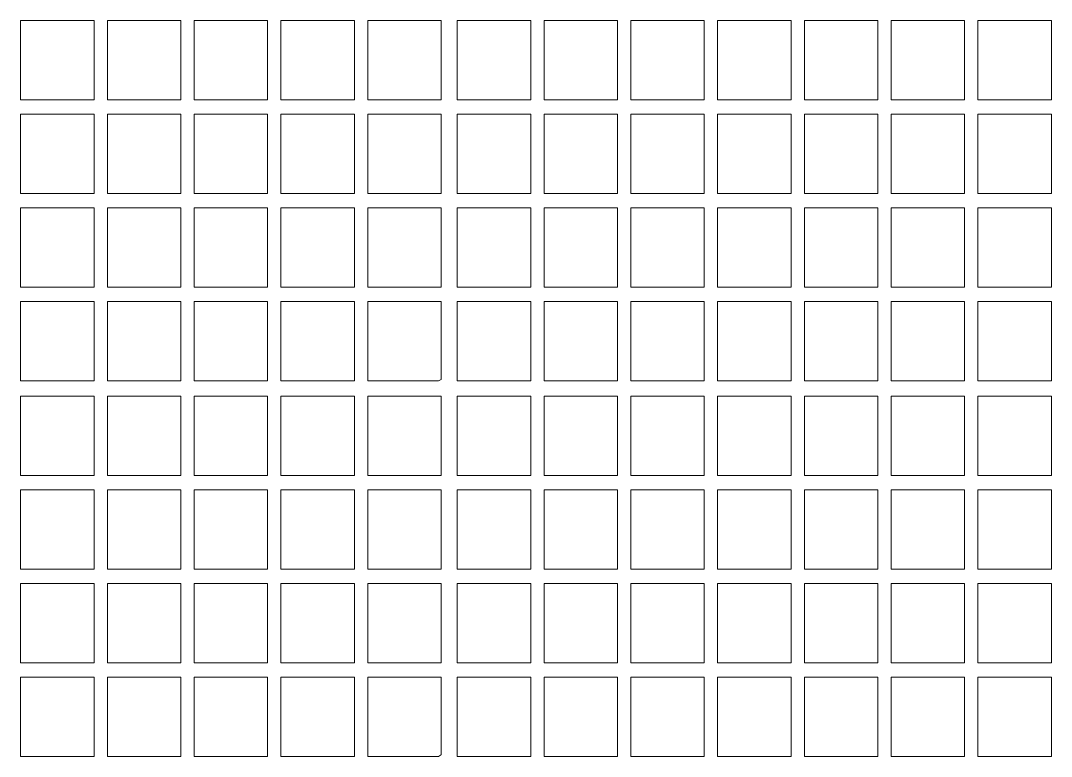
# Model space of a CAD drawing. Header units: millimetres. Extents: x -284 to 196, y -129 to 171.
# Drawn here: x 24.2 to 107.4, y 20.3 to 79.7 of the extents above; entities that cross this region are included whole.
import ezdxf

# ---------------------------------------------------------------- set-up
doc = ezdxf.new("R2010")
doc.units = ezdxf.units.MM
doc.header["$MEASUREMENT"] = 0
doc.layers.add('Camada 1', color=7, linetype='Continuous')

msp = doc.modelspace()

# ---------------------------------------------------------------- linework, layer by layer
at = {"layer": 'Camada 1', "color": 2, "lineweight": 9}
for points, knots in [([(24.1612, 79.667), (24.1612, 79.667), (24.1612, 73.261), (24.1612, 73.261), (24.1612, 73.261), (24.1612, 73.261), (30.0921, 73.261), (30.0921, 73.261), (30.0921, 73.261), (30.0921, 73.261), (30.0921, 79.667), (30.0921, 79.667), (30.0921, 79.667), (30.0921, 79.667), (24.1612, 79.667), (24.1612, 79.667)], [0, 0, 0, 0, 0.2, 0.2, 0.2, 0.2, 0.4, 0.4, 0.4, 0.4, 0.6, 0.6, 0.6, 0.6, 1, 1, 1, 1]), ([(31.1704, 79.667), (31.1704, 79.667), (31.1704, 73.261), (31.1704, 73.261), (31.1704, 73.261), (31.1704, 73.261), (37.1012, 73.261), (37.1012, 73.261), (37.1012, 73.261), (37.1012, 73.261), (37.1012, 79.667), (37.1012, 79.667), (37.1012, 79.667), (37.1012, 79.667), (31.1704, 79.667), (31.1704, 79.667)], [0, 0, 0, 0, 0.2, 0.2, 0.2, 0.2, 0.4, 0.4, 0.4, 0.4, 0.6, 0.6, 0.6, 0.6, 1, 1, 1, 1]), ([(38.1796, 79.667), (38.1796, 79.667), (38.1796, 73.261), (38.1796, 73.261), (38.1796, 73.261), (38.1796, 73.261), (44.1104, 73.261), (44.1104, 73.261), (44.1104, 73.261), (44.1104, 73.261), (44.1104, 79.667), (44.1104, 79.667), (44.1104, 79.667), (44.1104, 79.667), (38.1796, 79.667), (38.1796, 79.667)], [0, 0, 0, 0, 0.2, 0.2, 0.2, 0.2, 0.4, 0.4, 0.4, 0.4, 0.6, 0.6, 0.6, 0.6, 1, 1, 1, 1]), ([(45.1887, 79.667), (45.1887, 79.667), (45.1887, 73.261), (45.1887, 73.261), (45.1887, 73.261), (45.1887, 73.261), (51.1196, 73.261), (51.1196, 73.261), (51.1196, 73.261), (51.1196, 73.261), (51.1196, 79.667), (51.1196, 79.667), (51.1196, 79.667), (51.1196, 79.667), (45.1887, 79.667), (45.1887, 79.667)], [0, 0, 0, 0, 0.2, 0.2, 0.2, 0.2, 0.4, 0.4, 0.4, 0.4, 0.6, 0.6, 0.6, 0.6, 1, 1, 1, 1]), ([(52.1979, 79.667), (52.1979, 79.667), (52.1979, 73.261), (52.1979, 73.261), (52.1979, 73.261), (52.1979, 73.261), (58.1287, 73.261), (58.1287, 73.261), (58.1287, 73.261), (58.1287, 73.261), (58.1287, 79.667), (58.1287, 79.667), (58.1287, 79.667), (58.1287, 79.667), (52.1979, 79.667), (52.1979, 79.667)], [0, 0, 0, 0, 0.2, 0.2, 0.2, 0.2, 0.4, 0.4, 0.4, 0.4, 0.6, 0.6, 0.6, 0.6, 1, 1, 1, 1]), ([(59.4287, 79.667), (59.4287, 79.667), (59.4287, 73.261), (59.4287, 73.261), (59.4287, 73.261), (59.4287, 73.261), (65.3596, 73.261), (65.3596, 73.261), (65.3596, 73.261), (65.3596, 73.261), (65.3596, 79.667), (65.3596, 79.667), (65.3596, 79.667), (65.3596, 79.667), (59.4287, 79.667), (59.4287, 79.667)], [0, 0, 0, 0, 0.2, 0.2, 0.2, 0.2, 0.4, 0.4, 0.4, 0.4, 0.6, 0.6, 0.6, 0.6, 1, 1, 1, 1]), ([(66.4379, 79.667), (66.4379, 79.667), (66.4379, 73.261), (66.4379, 73.261), (66.4379, 73.261), (66.4379, 73.261), (72.3687, 73.261), (72.3687, 73.261), (72.3687, 73.261), (72.3687, 73.261), (72.3687, 79.667), (72.3687, 79.667), (72.3687, 79.667), (72.3687, 79.667), (66.4379, 79.667), (66.4379, 79.667)], [0, 0, 0, 0, 0.2, 0.2, 0.2, 0.2, 0.4, 0.4, 0.4, 0.4, 0.6, 0.6, 0.6, 0.6, 1, 1, 1, 1]), ([(73.4471, 79.667), (73.4471, 79.667), (73.4471, 73.261), (73.4471, 73.261), (73.4471, 73.261), (73.4471, 73.261), (79.3779, 73.261), (79.3779, 73.261), (79.3779, 73.261), (79.3779, 73.261), (79.3779, 79.667), (79.3779, 79.667), (79.3779, 79.667), (79.3779, 79.667), (73.4471, 79.667), (73.4471, 79.667)], [0, 0, 0, 0, 0.2, 0.2, 0.2, 0.2, 0.4, 0.4, 0.4, 0.4, 0.6, 0.6, 0.6, 0.6, 1, 1, 1, 1]), ([(80.4562, 79.667), (80.4562, 79.667), (80.4562, 73.261), (80.4562, 73.261), (80.4562, 73.261), (80.4562, 73.261), (86.3871, 73.261), (86.3871, 73.261), (86.3871, 73.261), (86.3871, 73.261), (86.3871, 79.667), (86.3871, 79.667), (86.3871, 79.667), (86.3871, 79.667), (80.4562, 79.667), (80.4562, 79.667)], [0, 0, 0, 0, 0.2, 0.2, 0.2, 0.2, 0.4, 0.4, 0.4, 0.4, 0.6, 0.6, 0.6, 0.6, 1, 1, 1, 1]), ([(87.4654, 79.667), (87.4654, 79.667), (87.4654, 73.261), (87.4654, 73.261), (87.4654, 73.261), (87.4654, 73.261), (93.3962, 73.261), (93.3962, 73.261), (93.3962, 73.261), (93.3962, 73.261), (93.3962, 79.667), (93.3962, 79.667), (93.3962, 79.667), (93.3962, 79.667), (87.4654, 79.667), (87.4654, 79.667)], [0, 0, 0, 0, 0.2, 0.2, 0.2, 0.2, 0.4, 0.4, 0.4, 0.4, 0.6, 0.6, 0.6, 0.6, 1, 1, 1, 1]), ([(94.4746, 79.667), (94.4746, 79.667), (94.4746, 73.261), (94.4746, 73.261), (94.4746, 73.261), (94.4746, 73.261), (100.4054, 73.261), (100.4054, 73.261), (100.4054, 73.261), (100.4054, 73.261), (100.4054, 79.667), (100.4054, 79.667), (100.4054, 79.667), (100.4054, 79.667), (94.4746, 79.667), (94.4746, 79.667)], [0, 0, 0, 0, 0.2, 0.2, 0.2, 0.2, 0.4, 0.4, 0.4, 0.4, 0.6, 0.6, 0.6, 0.6, 1, 1, 1, 1]), ([(101.4837, 79.667), (101.4837, 79.667), (101.4837, 73.261), (101.4837, 73.261), (101.4837, 73.261), (101.4837, 73.261), (107.4146, 73.261), (107.4146, 73.261), (107.4146, 73.261), (107.4146, 73.261), (107.4146, 79.667), (107.4146, 79.667), (107.4146, 79.667), (107.4146, 79.667), (101.4837, 79.667), (101.4837, 79.667)], [0, 0, 0, 0, 0.2, 0.2, 0.2, 0.2, 0.4, 0.4, 0.4, 0.4, 0.6, 0.6, 0.6, 0.6, 1, 1, 1, 1]), ([(24.1612, 72.1065), (24.1612, 72.1065), (24.1612, 65.7005), (24.1612, 65.7005), (24.1612, 65.7005), (24.1612, 65.7005), (30.0921, 65.7005), (30.0921, 65.7005), (30.0921, 65.7005), (30.0921, 65.7005), (30.0921, 72.1065), (30.0921, 72.1065), (30.0921, 72.1065), (30.0921, 72.1065), (24.1612, 72.1065), (24.1612, 72.1065)], [0, 0, 0, 0, 0.2, 0.2, 0.2, 0.2, 0.4, 0.4, 0.4, 0.4, 0.6, 0.6, 0.6, 0.6, 1, 1, 1, 1]), ([(31.1704, 72.1065), (31.1704, 72.1065), (31.1704, 65.7005), (31.1704, 65.7005), (31.1704, 65.7005), (31.1704, 65.7005), (37.1012, 65.7005), (37.1012, 65.7005), (37.1012, 65.7005), (37.1012, 65.7005), (37.1012, 72.1065), (37.1012, 72.1065), (37.1012, 72.1065), (37.1012, 72.1065), (31.1704, 72.1065), (31.1704, 72.1065)], [0, 0, 0, 0, 0.2, 0.2, 0.2, 0.2, 0.4, 0.4, 0.4, 0.4, 0.6, 0.6, 0.6, 0.6, 1, 1, 1, 1]), ([(38.1796, 72.1065), (38.1796, 72.1065), (38.1796, 65.7005), (38.1796, 65.7005), (38.1796, 65.7005), (38.1796, 65.7005), (44.1104, 65.7005), (44.1104, 65.7005), (44.1104, 65.7005), (44.1104, 65.7005), (44.1104, 72.1065), (44.1104, 72.1065), (44.1104, 72.1065), (44.1104, 72.1065), (38.1796, 72.1065), (38.1796, 72.1065)], [0, 0, 0, 0, 0.2, 0.2, 0.2, 0.2, 0.4, 0.4, 0.4, 0.4, 0.6, 0.6, 0.6, 0.6, 1, 1, 1, 1]), ([(45.1887, 72.1065), (45.1887, 72.1065), (45.1887, 65.7005), (45.1887, 65.7005), (45.1887, 65.7005), (45.1887, 65.7005), (51.1196, 65.7005), (51.1196, 65.7005), (51.1196, 65.7005), (51.1196, 65.7005), (51.1196, 72.1065), (51.1196, 72.1065), (51.1196, 72.1065), (51.1196, 72.1065), (45.1887, 72.1065), (45.1887, 72.1065)], [0, 0, 0, 0, 0.2, 0.2, 0.2, 0.2, 0.4, 0.4, 0.4, 0.4, 0.6, 0.6, 0.6, 0.6, 1, 1, 1, 1]), ([(52.1979, 72.1065), (52.1979, 72.1065), (52.1979, 65.7005), (52.1979, 65.7005), (52.1979, 65.7005), (52.1979, 65.7005), (58.1287, 65.7005), (58.1287, 65.7005), (58.1287, 65.7005), (58.1287, 65.7005), (58.1287, 72.1065), (58.1287, 72.1065), (58.1287, 72.1065), (58.1287, 72.1065), (52.1979, 72.1065), (52.1979, 72.1065)], [0, 0, 0, 0, 0.2, 0.2, 0.2, 0.2, 0.4, 0.4, 0.4, 0.4, 0.6, 0.6, 0.6, 0.6, 1, 1, 1, 1]), ([(59.4287, 72.1065), (59.4287, 72.1065), (59.4287, 65.7005), (59.4287, 65.7005), (59.4287, 65.7005), (59.4287, 65.7005), (65.3596, 65.7005), (65.3596, 65.7005), (65.3596, 65.7005), (65.3596, 65.7005), (65.3596, 72.1065), (65.3596, 72.1065), (65.3596, 72.1065), (65.3596, 72.1065), (59.4287, 72.1065), (59.4287, 72.1065)], [0, 0, 0, 0, 0.2, 0.2, 0.2, 0.2, 0.4, 0.4, 0.4, 0.4, 0.6, 0.6, 0.6, 0.6, 1, 1, 1, 1]), ([(66.4379, 72.1065), (66.4379, 72.1065), (66.4379, 65.7005), (66.4379, 65.7005), (66.4379, 65.7005), (66.4379, 65.7005), (72.3687, 65.7005), (72.3687, 65.7005), (72.3687, 65.7005), (72.3687, 65.7005), (72.3687, 72.1065), (72.3687, 72.1065), (72.3687, 72.1065), (72.3687, 72.1065), (66.4379, 72.1065), (66.4379, 72.1065)], [0, 0, 0, 0, 0.2, 0.2, 0.2, 0.2, 0.4, 0.4, 0.4, 0.4, 0.6, 0.6, 0.6, 0.6, 1, 1, 1, 1]), ([(73.4471, 72.1065), (73.4471, 72.1065), (73.4471, 65.7005), (73.4471, 65.7005), (73.4471, 65.7005), (73.4471, 65.7005), (79.3779, 65.7005), (79.3779, 65.7005), (79.3779, 65.7005), (79.3779, 65.7005), (79.3779, 72.1065), (79.3779, 72.1065), (79.3779, 72.1065), (79.3779, 72.1065), (73.4471, 72.1065), (73.4471, 72.1065)], [0, 0, 0, 0, 0.2, 0.2, 0.2, 0.2, 0.4, 0.4, 0.4, 0.4, 0.6, 0.6, 0.6, 0.6, 1, 1, 1, 1]), ([(80.4562, 72.1065), (80.4562, 72.1065), (80.4562, 65.7005), (80.4562, 65.7005), (80.4562, 65.7005), (80.4562, 65.7005), (86.3871, 65.7005), (86.3871, 65.7005), (86.3871, 65.7005), (86.3871, 65.7005), (86.3871, 72.1065), (86.3871, 72.1065), (86.3871, 72.1065), (86.3871, 72.1065), (80.4562, 72.1065), (80.4562, 72.1065)], [0, 0, 0, 0, 0.2, 0.2, 0.2, 0.2, 0.4, 0.4, 0.4, 0.4, 0.6, 0.6, 0.6, 0.6, 1, 1, 1, 1]), ([(87.4654, 72.1065), (87.4654, 72.1065), (87.4654, 65.7005), (87.4654, 65.7005), (87.4654, 65.7005), (87.4654, 65.7005), (93.3962, 65.7005), (93.3962, 65.7005), (93.3962, 65.7005), (93.3962, 65.7005), (93.3962, 72.1065), (93.3962, 72.1065), (93.3962, 72.1065), (93.3962, 72.1065), (87.4654, 72.1065), (87.4654, 72.1065)], [0, 0, 0, 0, 0.2, 0.2, 0.2, 0.2, 0.4, 0.4, 0.4, 0.4, 0.6, 0.6, 0.6, 0.6, 1, 1, 1, 1]), ([(94.4746, 72.1065), (94.4746, 72.1065), (94.4746, 65.7005), (94.4746, 65.7005), (94.4746, 65.7005), (94.4746, 65.7005), (100.4054, 65.7005), (100.4054, 65.7005), (100.4054, 65.7005), (100.4054, 65.7005), (100.4054, 72.1065), (100.4054, 72.1065), (100.4054, 72.1065), (100.4054, 72.1065), (94.4746, 72.1065), (94.4746, 72.1065)], [0, 0, 0, 0, 0.2, 0.2, 0.2, 0.2, 0.4, 0.4, 0.4, 0.4, 0.6, 0.6, 0.6, 0.6, 1, 1, 1, 1]), ([(101.4837, 72.1065), (101.4837, 72.1065), (101.4837, 65.7005), (101.4837, 65.7005), (101.4837, 65.7005), (101.4837, 65.7005), (107.4146, 65.7005), (107.4146, 65.7005), (107.4146, 65.7005), (107.4146, 65.7005), (107.4146, 72.1065), (107.4146, 72.1065), (107.4146, 72.1065), (107.4146, 72.1065), (101.4837, 72.1065), (101.4837, 72.1065)], [0, 0, 0, 0, 0.2, 0.2, 0.2, 0.2, 0.4, 0.4, 0.4, 0.4, 0.6, 0.6, 0.6, 0.6, 1, 1, 1, 1]), ([(24.1612, 64.546), (24.1612, 64.546), (24.1612, 58.14), (24.1612, 58.14), (24.1612, 58.14), (24.1612, 58.14), (30.0921, 58.14), (30.0921, 58.14), (30.0921, 58.14), (30.0921, 58.14), (30.0921, 64.546), (30.0921, 64.546), (30.0921, 64.546), (30.0921, 64.546), (24.1612, 64.546), (24.1612, 64.546)], [0, 0, 0, 0, 0.2, 0.2, 0.2, 0.2, 0.4, 0.4, 0.4, 0.4, 0.6, 0.6, 0.6, 0.6, 1, 1, 1, 1]), ([(31.1704, 64.546), (31.1704, 64.546), (31.1704, 58.14), (31.1704, 58.14), (31.1704, 58.14), (31.1704, 58.14), (37.1012, 58.14), (37.1012, 58.14), (37.1012, 58.14), (37.1012, 58.14), (37.1012, 64.546), (37.1012, 64.546), (37.1012, 64.546), (37.1012, 64.546), (31.1704, 64.546), (31.1704, 64.546)], [0, 0, 0, 0, 0.2, 0.2, 0.2, 0.2, 0.4, 0.4, 0.4, 0.4, 0.6, 0.6, 0.6, 0.6, 1, 1, 1, 1]), ([(38.1796, 64.546), (38.1796, 64.546), (38.1796, 58.14), (38.1796, 58.14), (38.1796, 58.14), (38.1796, 58.14), (44.1104, 58.14), (44.1104, 58.14), (44.1104, 58.14), (44.1104, 58.14), (44.1104, 64.546), (44.1104, 64.546), (44.1104, 64.546), (44.1104, 64.546), (38.1796, 64.546), (38.1796, 64.546)], [0, 0, 0, 0, 0.2, 0.2, 0.2, 0.2, 0.4, 0.4, 0.4, 0.4, 0.6, 0.6, 0.6, 0.6, 1, 1, 1, 1]), ([(45.1887, 64.546), (45.1887, 64.546), (45.1887, 58.14), (45.1887, 58.14), (45.1887, 58.14), (45.1887, 58.14), (51.1196, 58.14), (51.1196, 58.14), (51.1196, 58.14), (51.1196, 58.14), (51.1196, 64.546), (51.1196, 64.546), (51.1196, 64.546), (51.1196, 64.546), (45.1887, 64.546), (45.1887, 64.546)], [0, 0, 0, 0, 0.2, 0.2, 0.2, 0.2, 0.4, 0.4, 0.4, 0.4, 0.6, 0.6, 0.6, 0.6, 1, 1, 1, 1]), ([(52.1979, 64.546), (52.1979, 64.546), (52.1979, 58.14), (52.1979, 58.14), (52.1979, 58.14), (52.1979, 58.14), (58.1287, 58.14), (58.1287, 58.14), (58.1287, 58.14), (58.1287, 58.14), (58.1287, 64.546), (58.1287, 64.546), (58.1287, 64.546), (58.1287, 64.546), (52.1979, 64.546), (52.1979, 64.546)], [0, 0, 0, 0, 0.2, 0.2, 0.2, 0.2, 0.4, 0.4, 0.4, 0.4, 0.6, 0.6, 0.6, 0.6, 1, 1, 1, 1]), ([(59.4287, 64.546), (59.4287, 64.546), (59.4287, 58.14), (59.4287, 58.14), (59.4287, 58.14), (59.4287, 58.14), (65.3596, 58.14), (65.3596, 58.14), (65.3596, 58.14), (65.3596, 58.14), (65.3596, 64.546), (65.3596, 64.546), (65.3596, 64.546), (65.3596, 64.546), (59.4287, 64.546), (59.4287, 64.546)], [0, 0, 0, 0, 0.2, 0.2, 0.2, 0.2, 0.4, 0.4, 0.4, 0.4, 0.6, 0.6, 0.6, 0.6, 1, 1, 1, 1]), ([(66.4379, 64.546), (66.4379, 64.546), (66.4379, 58.14), (66.4379, 58.14), (66.4379, 58.14), (66.4379, 58.14), (72.3687, 58.14), (72.3687, 58.14), (72.3687, 58.14), (72.3687, 58.14), (72.3687, 64.546), (72.3687, 64.546), (72.3687, 64.546), (72.3687, 64.546), (66.4379, 64.546), (66.4379, 64.546)], [0, 0, 0, 0, 0.2, 0.2, 0.2, 0.2, 0.4, 0.4, 0.4, 0.4, 0.6, 0.6, 0.6, 0.6, 1, 1, 1, 1]), ([(73.4471, 64.546), (73.4471, 64.546), (73.4471, 58.14), (73.4471, 58.14), (73.4471, 58.14), (73.4471, 58.14), (79.3779, 58.14), (79.3779, 58.14), (79.3779, 58.14), (79.3779, 58.14), (79.3779, 64.546), (79.3779, 64.546), (79.3779, 64.546), (79.3779, 64.546), (73.4471, 64.546), (73.4471, 64.546)], [0, 0, 0, 0, 0.2, 0.2, 0.2, 0.2, 0.4, 0.4, 0.4, 0.4, 0.6, 0.6, 0.6, 0.6, 1, 1, 1, 1]), ([(80.4562, 64.546), (80.4562, 64.546), (80.4562, 58.14), (80.4562, 58.14), (80.4562, 58.14), (80.4562, 58.14), (86.3871, 58.14), (86.3871, 58.14), (86.3871, 58.14), (86.3871, 58.14), (86.3871, 64.546), (86.3871, 64.546), (86.3871, 64.546), (86.3871, 64.546), (80.4562, 64.546), (80.4562, 64.546)], [0, 0, 0, 0, 0.2, 0.2, 0.2, 0.2, 0.4, 0.4, 0.4, 0.4, 0.6, 0.6, 0.6, 0.6, 1, 1, 1, 1]), ([(87.4654, 64.546), (87.4654, 64.546), (87.4654, 58.14), (87.4654, 58.14), (87.4654, 58.14), (87.4654, 58.14), (93.3962, 58.14), (93.3962, 58.14), (93.3962, 58.14), (93.3962, 58.14), (93.3962, 64.546), (93.3962, 64.546), (93.3962, 64.546), (93.3962, 64.546), (87.4654, 64.546), (87.4654, 64.546)], [0, 0, 0, 0, 0.2, 0.2, 0.2, 0.2, 0.4, 0.4, 0.4, 0.4, 0.6, 0.6, 0.6, 0.6, 1, 1, 1, 1]), ([(94.4746, 64.546), (94.4746, 64.546), (94.4746, 58.14), (94.4746, 58.14), (94.4746, 58.14), (94.4746, 58.14), (100.4054, 58.14), (100.4054, 58.14), (100.4054, 58.14), (100.4054, 58.14), (100.4054, 64.546), (100.4054, 64.546), (100.4054, 64.546), (100.4054, 64.546), (94.4746, 64.546), (94.4746, 64.546)], [0, 0, 0, 0, 0.2, 0.2, 0.2, 0.2, 0.4, 0.4, 0.4, 0.4, 0.6, 0.6, 0.6, 0.6, 1, 1, 1, 1]), ([(101.4837, 64.546), (101.4837, 64.546), (101.4837, 58.14), (101.4837, 58.14), (101.4837, 58.14), (101.4837, 58.14), (107.4146, 58.14), (107.4146, 58.14), (107.4146, 58.14), (107.4146, 58.14), (107.4146, 64.546), (107.4146, 64.546), (107.4146, 64.546), (107.4146, 64.546), (101.4837, 64.546), (101.4837, 64.546)], [0, 0, 0, 0, 0.2, 0.2, 0.2, 0.2, 0.4, 0.4, 0.4, 0.4, 0.6, 0.6, 0.6, 0.6, 1, 1, 1, 1]), ([(24.1612, 56.9854), (24.1612, 56.9854), (24.1612, 50.5794), (24.1612, 50.5794), (24.1612, 50.5794), (24.1612, 50.5794), (30.0921, 50.5794), (30.0921, 50.5794), (30.0921, 50.5794), (30.0921, 50.5794), (30.0921, 56.9854), (30.0921, 56.9854), (30.0921, 56.9854), (30.0921, 56.9854), (24.1612, 56.9854), (24.1612, 56.9854)], [0, 0, 0, 0, 0.2, 0.2, 0.2, 0.2, 0.4, 0.4, 0.4, 0.4, 0.6, 0.6, 0.6, 0.6, 1, 1, 1, 1]), ([(31.1704, 56.9854), (31.1704, 56.9854), (31.1704, 50.5794), (31.1704, 50.5794), (31.1704, 50.5794), (31.1704, 50.5794), (37.1012, 50.5794), (37.1012, 50.5794), (37.1012, 50.5794), (37.1012, 50.5794), (37.1012, 56.9854), (37.1012, 56.9854), (37.1012, 56.9854), (37.1012, 56.9854), (31.1704, 56.9854), (31.1704, 56.9854)], [0, 0, 0, 0, 0.2, 0.2, 0.2, 0.2, 0.4, 0.4, 0.4, 0.4, 0.6, 0.6, 0.6, 0.6, 1, 1, 1, 1]), ([(38.1796, 56.9854), (38.1796, 56.9854), (38.1796, 50.5794), (38.1796, 50.5794), (38.1796, 50.5794), (38.1796, 50.5794), (44.1104, 50.5794), (44.1104, 50.5794), (44.1104, 50.5794), (44.1104, 50.5794), (44.1104, 56.9854), (44.1104, 56.9854), (44.1104, 56.9854), (44.1104, 56.9854), (38.1796, 56.9854), (38.1796, 56.9854)], [0, 0, 0, 0, 0.2, 0.2, 0.2, 0.2, 0.4, 0.4, 0.4, 0.4, 0.6, 0.6, 0.6, 0.6, 1, 1, 1, 1]), ([(45.1887, 56.9854), (45.1887, 56.9854), (45.1887, 50.5794), (45.1887, 50.5794), (45.1887, 50.5794), (45.1887, 50.5794), (51.1196, 50.5794), (51.1196, 50.5794), (51.1196, 50.5794), (51.1196, 50.5794), (51.1196, 56.9854), (51.1196, 56.9854), (51.1196, 56.9854), (51.1196, 56.9854), (45.1887, 56.9854), (45.1887, 56.9854)], [0, 0, 0, 0, 0.2, 0.2, 0.2, 0.2, 0.4, 0.4, 0.4, 0.4, 0.6, 0.6, 0.6, 0.6, 1, 1, 1, 1]), ([(52.1979, 56.9854), (52.1979, 56.9854), (52.1979, 50.5794), (52.1979, 50.5794), (52.1979, 50.5794), (52.1979, 50.5794), (57.911, 50.5794), (57.911, 50.5794), (57.911, 50.5794), (57.911, 50.5794), (58.0708, 50.6682), (58.0708, 50.6682), (58.0708, 50.6682), (58.0708, 50.6682), (58.1287, 50.7003), (58.1287, 50.7003), (58.1287, 50.7003), (58.1287, 50.7003), (58.1287, 56.9854), (58.1287, 56.9854), (58.1287, 56.9854), (58.1287, 56.9854), (52.1979, 56.9854), (52.1979, 56.9854)], [0, 0, 0, 0, 0.1428571, 0.1428571, 0.1428571, 0.1428571, 0.2857143, 0.2857143, 0.2857143, 0.2857143, 0.4285714, 0.4285714, 0.4285714, 0.4285714, 0.5714286, 0.5714286, 0.5714286, 0.5714286, 0.7142857, 0.7142857, 0.7142857, 0.7142857, 1, 1, 1, 1]), ([(59.4287, 56.9854), (59.4287, 56.9854), (59.4287, 50.5794), (59.4287, 50.5794), (59.4287, 50.5794), (59.4287, 50.5794), (65.3596, 50.5794), (65.3596, 50.5794), (65.3596, 50.5794), (65.3596, 50.5794), (65.3596, 56.9854), (65.3596, 56.9854), (65.3596, 56.9854), (65.3596, 56.9854), (59.4287, 56.9854), (59.4287, 56.9854)], [0, 0, 0, 0, 0.2, 0.2, 0.2, 0.2, 0.4, 0.4, 0.4, 0.4, 0.6, 0.6, 0.6, 0.6, 1, 1, 1, 1]), ([(66.4379, 56.9854), (66.4379, 56.9854), (66.4379, 50.5794), (66.4379, 50.5794), (66.4379, 50.5794), (66.4379, 50.5794), (72.3687, 50.5794), (72.3687, 50.5794), (72.3687, 50.5794), (72.3687, 50.5794), (72.3687, 56.9854), (72.3687, 56.9854), (72.3687, 56.9854), (72.3687, 56.9854), (66.4379, 56.9854), (66.4379, 56.9854)], [0, 0, 0, 0, 0.2, 0.2, 0.2, 0.2, 0.4, 0.4, 0.4, 0.4, 0.6, 0.6, 0.6, 0.6, 1, 1, 1, 1]), ([(73.4471, 56.9854), (73.4471, 56.9854), (73.4471, 50.5794), (73.4471, 50.5794), (73.4471, 50.5794), (73.4471, 50.5794), (79.3779, 50.5794), (79.3779, 50.5794), (79.3779, 50.5794), (79.3779, 50.5794), (79.3779, 56.9854), (79.3779, 56.9854), (79.3779, 56.9854), (79.3779, 56.9854), (73.4471, 56.9854), (73.4471, 56.9854)], [0, 0, 0, 0, 0.2, 0.2, 0.2, 0.2, 0.4, 0.4, 0.4, 0.4, 0.6, 0.6, 0.6, 0.6, 1, 1, 1, 1]), ([(80.4562, 56.9854), (80.4562, 56.9854), (80.4562, 50.5794), (80.4562, 50.5794), (80.4562, 50.5794), (80.4562, 50.5794), (86.3871, 50.5794), (86.3871, 50.5794), (86.3871, 50.5794), (86.3871, 50.5794), (86.3871, 56.9854), (86.3871, 56.9854), (86.3871, 56.9854), (86.3871, 56.9854), (80.4562, 56.9854), (80.4562, 56.9854)], [0, 0, 0, 0, 0.2, 0.2, 0.2, 0.2, 0.4, 0.4, 0.4, 0.4, 0.6, 0.6, 0.6, 0.6, 1, 1, 1, 1]), ([(87.4654, 56.9854), (87.4654, 56.9854), (87.4654, 50.5794), (87.4654, 50.5794), (87.4654, 50.5794), (87.4654, 50.5794), (93.3962, 50.5794), (93.3962, 50.5794), (93.3962, 50.5794), (93.3962, 50.5794), (93.3962, 56.9854), (93.3962, 56.9854), (93.3962, 56.9854), (93.3962, 56.9854), (87.4654, 56.9854), (87.4654, 56.9854)], [0, 0, 0, 0, 0.2, 0.2, 0.2, 0.2, 0.4, 0.4, 0.4, 0.4, 0.6, 0.6, 0.6, 0.6, 1, 1, 1, 1]), ([(94.4746, 56.9854), (94.4746, 56.9854), (94.4746, 50.5794), (94.4746, 50.5794), (94.4746, 50.5794), (94.4746, 50.5794), (100.4054, 50.5794), (100.4054, 50.5794), (100.4054, 50.5794), (100.4054, 50.5794), (100.4054, 56.9854), (100.4054, 56.9854), (100.4054, 56.9854), (100.4054, 56.9854), (94.4746, 56.9854), (94.4746, 56.9854)], [0, 0, 0, 0, 0.2, 0.2, 0.2, 0.2, 0.4, 0.4, 0.4, 0.4, 0.6, 0.6, 0.6, 0.6, 1, 1, 1, 1]), ([(101.4837, 56.9854), (101.4837, 56.9854), (101.4837, 50.5794), (101.4837, 50.5794), (101.4837, 50.5794), (101.4837, 50.5794), (107.4146, 50.5794), (107.4146, 50.5794), (107.4146, 50.5794), (107.4146, 50.5794), (107.4146, 56.9854), (107.4146, 56.9854), (107.4146, 56.9854), (107.4146, 56.9854), (101.4837, 56.9854), (101.4837, 56.9854)], [0, 0, 0, 0, 0.2, 0.2, 0.2, 0.2, 0.4, 0.4, 0.4, 0.4, 0.6, 0.6, 0.6, 0.6, 1, 1, 1, 1]), ([(24.1612, 49.3448), (24.1612, 49.3448), (24.1612, 42.9388), (24.1612, 42.9388), (24.1612, 42.9388), (24.1612, 42.9388), (30.0921, 42.9388), (30.0921, 42.9388), (30.0921, 42.9388), (30.0921, 42.9388), (30.0921, 49.3448), (30.0921, 49.3448), (30.0921, 49.3448), (30.0921, 49.3448), (24.1612, 49.3448), (24.1612, 49.3448)], [0, 0, 0, 0, 0.2, 0.2, 0.2, 0.2, 0.4, 0.4, 0.4, 0.4, 0.6, 0.6, 0.6, 0.6, 1, 1, 1, 1]), ([(31.1704, 49.3448), (31.1704, 49.3448), (31.1704, 42.9388), (31.1704, 42.9388), (31.1704, 42.9388), (31.1704, 42.9388), (37.1012, 42.9388), (37.1012, 42.9388), (37.1012, 42.9388), (37.1012, 42.9388), (37.1012, 49.3448), (37.1012, 49.3448), (37.1012, 49.3448), (37.1012, 49.3448), (31.1704, 49.3448), (31.1704, 49.3448)], [0, 0, 0, 0, 0.2, 0.2, 0.2, 0.2, 0.4, 0.4, 0.4, 0.4, 0.6, 0.6, 0.6, 0.6, 1, 1, 1, 1]), ([(38.1796, 49.3448), (38.1796, 49.3448), (38.1796, 42.9388), (38.1796, 42.9388), (38.1796, 42.9388), (38.1796, 42.9388), (44.1104, 42.9388), (44.1104, 42.9388), (44.1104, 42.9388), (44.1104, 42.9388), (44.1104, 49.3448), (44.1104, 49.3448), (44.1104, 49.3448), (44.1104, 49.3448), (38.1796, 49.3448), (38.1796, 49.3448)], [0, 0, 0, 0, 0.2, 0.2, 0.2, 0.2, 0.4, 0.4, 0.4, 0.4, 0.6, 0.6, 0.6, 0.6, 1, 1, 1, 1]), ([(45.1887, 49.3448), (45.1887, 49.3448), (45.1887, 42.9388), (45.1887, 42.9388), (45.1887, 42.9388), (45.1887, 42.9388), (51.1196, 42.9388), (51.1196, 42.9388), (51.1196, 42.9388), (51.1196, 42.9388), (51.1196, 49.3448), (51.1196, 49.3448), (51.1196, 49.3448), (51.1196, 49.3448), (45.1887, 49.3448), (45.1887, 49.3448)], [0, 0, 0, 0, 0.2, 0.2, 0.2, 0.2, 0.4, 0.4, 0.4, 0.4, 0.6, 0.6, 0.6, 0.6, 1, 1, 1, 1]), ([(52.1979, 49.3448), (52.1979, 49.3448), (52.1979, 42.9388), (52.1979, 42.9388), (52.1979, 42.9388), (52.1979, 42.9388), (58.1287, 42.9388), (58.1287, 42.9388), (58.1287, 42.9388), (58.1287, 42.9388), (58.1287, 49.3448), (58.1287, 49.3448), (58.1287, 49.3448), (58.1287, 49.3448), (52.1979, 49.3448), (52.1979, 49.3448)], [0, 0, 0, 0, 0.2, 0.2, 0.2, 0.2, 0.4, 0.4, 0.4, 0.4, 0.6, 0.6, 0.6, 0.6, 1, 1, 1, 1]), ([(59.4287, 49.3448), (59.4287, 49.3448), (59.4287, 42.9388), (59.4287, 42.9388), (59.4287, 42.9388), (59.4287, 42.9388), (65.3596, 42.9388), (65.3596, 42.9388), (65.3596, 42.9388), (65.3596, 42.9388), (65.3596, 49.3448), (65.3596, 49.3448), (65.3596, 49.3448), (65.3596, 49.3448), (59.4287, 49.3448), (59.4287, 49.3448)], [0, 0, 0, 0, 0.2, 0.2, 0.2, 0.2, 0.4, 0.4, 0.4, 0.4, 0.6, 0.6, 0.6, 0.6, 1, 1, 1, 1]), ([(66.4379, 49.3448), (66.4379, 49.3448), (66.4379, 42.9388), (66.4379, 42.9388), (66.4379, 42.9388), (66.4379, 42.9388), (72.3687, 42.9388), (72.3687, 42.9388), (72.3687, 42.9388), (72.3687, 42.9388), (72.3687, 49.3448), (72.3687, 49.3448), (72.3687, 49.3448), (72.3687, 49.3448), (66.4379, 49.3448), (66.4379, 49.3448)], [0, 0, 0, 0, 0.2, 0.2, 0.2, 0.2, 0.4, 0.4, 0.4, 0.4, 0.6, 0.6, 0.6, 0.6, 1, 1, 1, 1]), ([(73.4471, 49.3448), (73.4471, 49.3448), (73.4471, 42.9388), (73.4471, 42.9388), (73.4471, 42.9388), (73.4471, 42.9388), (79.3779, 42.9388), (79.3779, 42.9388), (79.3779, 42.9388), (79.3779, 42.9388), (79.3779, 49.3448), (79.3779, 49.3448), (79.3779, 49.3448), (79.3779, 49.3448), (73.4471, 49.3448), (73.4471, 49.3448)], [0, 0, 0, 0, 0.2, 0.2, 0.2, 0.2, 0.4, 0.4, 0.4, 0.4, 0.6, 0.6, 0.6, 0.6, 1, 1, 1, 1]), ([(80.4562, 49.3448), (80.4562, 49.3448), (80.4562, 42.9388), (80.4562, 42.9388), (80.4562, 42.9388), (80.4562, 42.9388), (86.3871, 42.9388), (86.3871, 42.9388), (86.3871, 42.9388), (86.3871, 42.9388), (86.3871, 49.3448), (86.3871, 49.3448), (86.3871, 49.3448), (86.3871, 49.3448), (80.4562, 49.3448), (80.4562, 49.3448)], [0, 0, 0, 0, 0.2, 0.2, 0.2, 0.2, 0.4, 0.4, 0.4, 0.4, 0.6, 0.6, 0.6, 0.6, 1, 1, 1, 1]), ([(87.4654, 49.3448), (87.4654, 49.3448), (87.4654, 42.9388), (87.4654, 42.9388), (87.4654, 42.9388), (87.4654, 42.9388), (93.3962, 42.9388), (93.3962, 42.9388), (93.3962, 42.9388), (93.3962, 42.9388), (93.3962, 49.3448), (93.3962, 49.3448), (93.3962, 49.3448), (93.3962, 49.3448), (87.4654, 49.3448), (87.4654, 49.3448)], [0, 0, 0, 0, 0.2, 0.2, 0.2, 0.2, 0.4, 0.4, 0.4, 0.4, 0.6, 0.6, 0.6, 0.6, 1, 1, 1, 1]), ([(94.4746, 49.3448), (94.4746, 49.3448), (94.4746, 42.9388), (94.4746, 42.9388), (94.4746, 42.9388), (94.4746, 42.9388), (100.4054, 42.9388), (100.4054, 42.9388), (100.4054, 42.9388), (100.4054, 42.9388), (100.4054, 49.3448), (100.4054, 49.3448), (100.4054, 49.3448), (100.4054, 49.3448), (94.4746, 49.3448), (94.4746, 49.3448)], [0, 0, 0, 0, 0.2, 0.2, 0.2, 0.2, 0.4, 0.4, 0.4, 0.4, 0.6, 0.6, 0.6, 0.6, 1, 1, 1, 1]), ([(101.4837, 49.3448), (101.4837, 49.3448), (101.4837, 42.9388), (101.4837, 42.9388), (101.4837, 42.9388), (101.4837, 42.9388), (107.4146, 42.9388), (107.4146, 42.9388), (107.4146, 42.9388), (107.4146, 42.9388), (107.4146, 49.3448), (107.4146, 49.3448), (107.4146, 49.3448), (107.4146, 49.3448), (101.4837, 49.3448), (101.4837, 49.3448)], [0, 0, 0, 0, 0.2, 0.2, 0.2, 0.2, 0.4, 0.4, 0.4, 0.4, 0.6, 0.6, 0.6, 0.6, 1, 1, 1, 1]), ([(24.1612, 41.7843), (24.1612, 41.7843), (24.1612, 35.3783), (24.1612, 35.3783), (24.1612, 35.3783), (24.1612, 35.3783), (30.0921, 35.3783), (30.0921, 35.3783), (30.0921, 35.3783), (30.0921, 35.3783), (30.0921, 41.7843), (30.0921, 41.7843), (30.0921, 41.7843), (30.0921, 41.7843), (24.1612, 41.7843), (24.1612, 41.7843)], [0, 0, 0, 0, 0.2, 0.2, 0.2, 0.2, 0.4, 0.4, 0.4, 0.4, 0.6, 0.6, 0.6, 0.6, 1, 1, 1, 1]), ([(31.1704, 41.7843), (31.1704, 41.7843), (31.1704, 35.3783), (31.1704, 35.3783), (31.1704, 35.3783), (31.1704, 35.3783), (37.1012, 35.3783), (37.1012, 35.3783), (37.1012, 35.3783), (37.1012, 35.3783), (37.1012, 41.7843), (37.1012, 41.7843), (37.1012, 41.7843), (37.1012, 41.7843), (31.1704, 41.7843), (31.1704, 41.7843)], [0, 0, 0, 0, 0.2, 0.2, 0.2, 0.2, 0.4, 0.4, 0.4, 0.4, 0.6, 0.6, 0.6, 0.6, 1, 1, 1, 1]), ([(38.1796, 41.7843), (38.1796, 41.7843), (38.1796, 35.3783), (38.1796, 35.3783), (38.1796, 35.3783), (38.1796, 35.3783), (44.1104, 35.3783), (44.1104, 35.3783), (44.1104, 35.3783), (44.1104, 35.3783), (44.1104, 41.7843), (44.1104, 41.7843), (44.1104, 41.7843), (44.1104, 41.7843), (38.1796, 41.7843), (38.1796, 41.7843)], [0, 0, 0, 0, 0.2, 0.2, 0.2, 0.2, 0.4, 0.4, 0.4, 0.4, 0.6, 0.6, 0.6, 0.6, 1, 1, 1, 1]), ([(45.1887, 41.7843), (45.1887, 41.7843), (45.1887, 35.3783), (45.1887, 35.3783), (45.1887, 35.3783), (45.1887, 35.3783), (51.1196, 35.3783), (51.1196, 35.3783), (51.1196, 35.3783), (51.1196, 35.3783), (51.1196, 41.7843), (51.1196, 41.7843), (51.1196, 41.7843), (51.1196, 41.7843), (45.1887, 41.7843), (45.1887, 41.7843)], [0, 0, 0, 0, 0.2, 0.2, 0.2, 0.2, 0.4, 0.4, 0.4, 0.4, 0.6, 0.6, 0.6, 0.6, 1, 1, 1, 1]), ([(52.1979, 41.7843), (52.1979, 41.7843), (52.1979, 35.3783), (52.1979, 35.3783), (52.1979, 35.3783), (52.1979, 35.3783), (58.1287, 35.3783), (58.1287, 35.3783), (58.1287, 35.3783), (58.1287, 35.3783), (58.1287, 41.7843), (58.1287, 41.7843), (58.1287, 41.7843), (58.1287, 41.7843), (52.1979, 41.7843), (52.1979, 41.7843)], [0, 0, 0, 0, 0.2, 0.2, 0.2, 0.2, 0.4, 0.4, 0.4, 0.4, 0.6, 0.6, 0.6, 0.6, 1, 1, 1, 1]), ([(59.4287, 41.7843), (59.4287, 41.7843), (59.4287, 35.3783), (59.4287, 35.3783), (59.4287, 35.3783), (59.4287, 35.3783), (65.3596, 35.3783), (65.3596, 35.3783), (65.3596, 35.3783), (65.3596, 35.3783), (65.3596, 41.7843), (65.3596, 41.7843), (65.3596, 41.7843), (65.3596, 41.7843), (59.4287, 41.7843), (59.4287, 41.7843)], [0, 0, 0, 0, 0.2, 0.2, 0.2, 0.2, 0.4, 0.4, 0.4, 0.4, 0.6, 0.6, 0.6, 0.6, 1, 1, 1, 1]), ([(66.4379, 41.7843), (66.4379, 41.7843), (66.4379, 35.3783), (66.4379, 35.3783), (66.4379, 35.3783), (66.4379, 35.3783), (72.3687, 35.3783), (72.3687, 35.3783), (72.3687, 35.3783), (72.3687, 35.3783), (72.3687, 41.7843), (72.3687, 41.7843), (72.3687, 41.7843), (72.3687, 41.7843), (66.4379, 41.7843), (66.4379, 41.7843)], [0, 0, 0, 0, 0.2, 0.2, 0.2, 0.2, 0.4, 0.4, 0.4, 0.4, 0.6, 0.6, 0.6, 0.6, 1, 1, 1, 1]), ([(73.4471, 41.7843), (73.4471, 41.7843), (73.4471, 35.3783), (73.4471, 35.3783), (73.4471, 35.3783), (73.4471, 35.3783), (79.3779, 35.3783), (79.3779, 35.3783), (79.3779, 35.3783), (79.3779, 35.3783), (79.3779, 41.7843), (79.3779, 41.7843), (79.3779, 41.7843), (79.3779, 41.7843), (73.4471, 41.7843), (73.4471, 41.7843)], [0, 0, 0, 0, 0.2, 0.2, 0.2, 0.2, 0.4, 0.4, 0.4, 0.4, 0.6, 0.6, 0.6, 0.6, 1, 1, 1, 1]), ([(80.4562, 41.7843), (80.4562, 41.7843), (80.4562, 35.3783), (80.4562, 35.3783), (80.4562, 35.3783), (80.4562, 35.3783), (86.3871, 35.3783), (86.3871, 35.3783), (86.3871, 35.3783), (86.3871, 35.3783), (86.3871, 41.7843), (86.3871, 41.7843), (86.3871, 41.7843), (86.3871, 41.7843), (80.4562, 41.7843), (80.4562, 41.7843)], [0, 0, 0, 0, 0.2, 0.2, 0.2, 0.2, 0.4, 0.4, 0.4, 0.4, 0.6, 0.6, 0.6, 0.6, 1, 1, 1, 1]), ([(87.4654, 41.7843), (87.4654, 41.7843), (87.4654, 35.3783), (87.4654, 35.3783), (87.4654, 35.3783), (87.4654, 35.3783), (93.3962, 35.3783), (93.3962, 35.3783), (93.3962, 35.3783), (93.3962, 35.3783), (93.3962, 41.7843), (93.3962, 41.7843), (93.3962, 41.7843), (93.3962, 41.7843), (87.4654, 41.7843), (87.4654, 41.7843)], [0, 0, 0, 0, 0.2, 0.2, 0.2, 0.2, 0.4, 0.4, 0.4, 0.4, 0.6, 0.6, 0.6, 0.6, 1, 1, 1, 1]), ([(94.4746, 41.7843), (94.4746, 41.7843), (94.4746, 35.3783), (94.4746, 35.3783), (94.4746, 35.3783), (94.4746, 35.3783), (100.4054, 35.3783), (100.4054, 35.3783), (100.4054, 35.3783), (100.4054, 35.3783), (100.4054, 41.7843), (100.4054, 41.7843), (100.4054, 41.7843), (100.4054, 41.7843), (94.4746, 41.7843), (94.4746, 41.7843)], [0, 0, 0, 0, 0.2, 0.2, 0.2, 0.2, 0.4, 0.4, 0.4, 0.4, 0.6, 0.6, 0.6, 0.6, 1, 1, 1, 1]), ([(101.4837, 41.7843), (101.4837, 41.7843), (101.4837, 35.3783), (101.4837, 35.3783), (101.4837, 35.3783), (101.4837, 35.3783), (107.4146, 35.3783), (107.4146, 35.3783), (107.4146, 35.3783), (107.4146, 35.3783), (107.4146, 41.7843), (107.4146, 41.7843), (107.4146, 41.7843), (107.4146, 41.7843), (101.4837, 41.7843), (101.4837, 41.7843)], [0, 0, 0, 0, 0.2, 0.2, 0.2, 0.2, 0.4, 0.4, 0.4, 0.4, 0.6, 0.6, 0.6, 0.6, 1, 1, 1, 1]), ([(24.1612, 34.2238), (24.1612, 34.2238), (24.1612, 27.8178), (24.1612, 27.8178), (24.1612, 27.8178), (24.1612, 27.8178), (30.0921, 27.8178), (30.0921, 27.8178), (30.0921, 27.8178), (30.0921, 27.8178), (30.0921, 34.2238), (30.0921, 34.2238), (30.0921, 34.2238), (30.0921, 34.2238), (24.1612, 34.2238), (24.1612, 34.2238)], [0, 0, 0, 0, 0.2, 0.2, 0.2, 0.2, 0.4, 0.4, 0.4, 0.4, 0.6, 0.6, 0.6, 0.6, 1, 1, 1, 1]), ([(31.1704, 34.2238), (31.1704, 34.2238), (31.1704, 27.8178), (31.1704, 27.8178), (31.1704, 27.8178), (31.1704, 27.8178), (37.1012, 27.8178), (37.1012, 27.8178), (37.1012, 27.8178), (37.1012, 27.8178), (37.1012, 34.2238), (37.1012, 34.2238), (37.1012, 34.2238), (37.1012, 34.2238), (31.1704, 34.2238), (31.1704, 34.2238)], [0, 0, 0, 0, 0.2, 0.2, 0.2, 0.2, 0.4, 0.4, 0.4, 0.4, 0.6, 0.6, 0.6, 0.6, 1, 1, 1, 1]), ([(38.1796, 34.2238), (38.1796, 34.2238), (38.1796, 27.8178), (38.1796, 27.8178), (38.1796, 27.8178), (38.1796, 27.8178), (44.1104, 27.8178), (44.1104, 27.8178), (44.1104, 27.8178), (44.1104, 27.8178), (44.1104, 34.2238), (44.1104, 34.2238), (44.1104, 34.2238), (44.1104, 34.2238), (38.1796, 34.2238), (38.1796, 34.2238)], [0, 0, 0, 0, 0.2, 0.2, 0.2, 0.2, 0.4, 0.4, 0.4, 0.4, 0.6, 0.6, 0.6, 0.6, 1, 1, 1, 1]), ([(45.1887, 34.2238), (45.1887, 34.2238), (45.1887, 27.8178), (45.1887, 27.8178), (45.1887, 27.8178), (45.1887, 27.8178), (51.1196, 27.8178), (51.1196, 27.8178), (51.1196, 27.8178), (51.1196, 27.8178), (51.1196, 34.2238), (51.1196, 34.2238), (51.1196, 34.2238), (51.1196, 34.2238), (45.1887, 34.2238), (45.1887, 34.2238)], [0, 0, 0, 0, 0.2, 0.2, 0.2, 0.2, 0.4, 0.4, 0.4, 0.4, 0.6, 0.6, 0.6, 0.6, 1, 1, 1, 1]), ([(52.1979, 34.2238), (52.1979, 34.2238), (52.1979, 27.8178), (52.1979, 27.8178), (52.1979, 27.8178), (52.1979, 27.8178), (58.1287, 27.8178), (58.1287, 27.8178), (58.1287, 27.8178), (58.1287, 27.8178), (58.1287, 34.2238), (58.1287, 34.2238), (58.1287, 34.2238), (58.1287, 34.2238), (52.1979, 34.2238), (52.1979, 34.2238)], [0, 0, 0, 0, 0.2, 0.2, 0.2, 0.2, 0.4, 0.4, 0.4, 0.4, 0.6, 0.6, 0.6, 0.6, 1, 1, 1, 1]), ([(59.4287, 34.2238), (59.4287, 34.2238), (59.4287, 27.8178), (59.4287, 27.8178), (59.4287, 27.8178), (59.4287, 27.8178), (65.3596, 27.8178), (65.3596, 27.8178), (65.3596, 27.8178), (65.3596, 27.8178), (65.3596, 34.2238), (65.3596, 34.2238), (65.3596, 34.2238), (65.3596, 34.2238), (59.4287, 34.2238), (59.4287, 34.2238)], [0, 0, 0, 0, 0.2, 0.2, 0.2, 0.2, 0.4, 0.4, 0.4, 0.4, 0.6, 0.6, 0.6, 0.6, 1, 1, 1, 1]), ([(66.4379, 34.2238), (66.4379, 34.2238), (66.4379, 27.8178), (66.4379, 27.8178), (66.4379, 27.8178), (66.4379, 27.8178), (72.3687, 27.8178), (72.3687, 27.8178), (72.3687, 27.8178), (72.3687, 27.8178), (72.3687, 34.2238), (72.3687, 34.2238), (72.3687, 34.2238), (72.3687, 34.2238), (66.4379, 34.2238), (66.4379, 34.2238)], [0, 0, 0, 0, 0.2, 0.2, 0.2, 0.2, 0.4, 0.4, 0.4, 0.4, 0.6, 0.6, 0.6, 0.6, 1, 1, 1, 1]), ([(73.4471, 34.2238), (73.4471, 34.2238), (73.4471, 27.8178), (73.4471, 27.8178), (73.4471, 27.8178), (73.4471, 27.8178), (79.3779, 27.8178), (79.3779, 27.8178), (79.3779, 27.8178), (79.3779, 27.8178), (79.3779, 34.2238), (79.3779, 34.2238), (79.3779, 34.2238), (79.3779, 34.2238), (73.4471, 34.2238), (73.4471, 34.2238)], [0, 0, 0, 0, 0.2, 0.2, 0.2, 0.2, 0.4, 0.4, 0.4, 0.4, 0.6, 0.6, 0.6, 0.6, 1, 1, 1, 1]), ([(80.4562, 34.2238), (80.4562, 34.2238), (80.4562, 27.8178), (80.4562, 27.8178), (80.4562, 27.8178), (80.4562, 27.8178), (86.3871, 27.8178), (86.3871, 27.8178), (86.3871, 27.8178), (86.3871, 27.8178), (86.3871, 34.2238), (86.3871, 34.2238), (86.3871, 34.2238), (86.3871, 34.2238), (80.4562, 34.2238), (80.4562, 34.2238)], [0, 0, 0, 0, 0.2, 0.2, 0.2, 0.2, 0.4, 0.4, 0.4, 0.4, 0.6, 0.6, 0.6, 0.6, 1, 1, 1, 1]), ([(87.4654, 34.2238), (87.4654, 34.2238), (87.4654, 27.8178), (87.4654, 27.8178), (87.4654, 27.8178), (87.4654, 27.8178), (93.3962, 27.8178), (93.3962, 27.8178), (93.3962, 27.8178), (93.3962, 27.8178), (93.3962, 34.2238), (93.3962, 34.2238), (93.3962, 34.2238), (93.3962, 34.2238), (87.4654, 34.2238), (87.4654, 34.2238)], [0, 0, 0, 0, 0.2, 0.2, 0.2, 0.2, 0.4, 0.4, 0.4, 0.4, 0.6, 0.6, 0.6, 0.6, 1, 1, 1, 1]), ([(94.4746, 34.2238), (94.4746, 34.2238), (94.4746, 27.8178), (94.4746, 27.8178), (94.4746, 27.8178), (94.4746, 27.8178), (100.4054, 27.8178), (100.4054, 27.8178), (100.4054, 27.8178), (100.4054, 27.8178), (100.4054, 34.2238), (100.4054, 34.2238), (100.4054, 34.2238), (100.4054, 34.2238), (94.4746, 34.2238), (94.4746, 34.2238)], [0, 0, 0, 0, 0.2, 0.2, 0.2, 0.2, 0.4, 0.4, 0.4, 0.4, 0.6, 0.6, 0.6, 0.6, 1, 1, 1, 1]), ([(101.4837, 34.2238), (101.4837, 34.2238), (101.4837, 27.8178), (101.4837, 27.8178), (101.4837, 27.8178), (101.4837, 27.8178), (107.4146, 27.8178), (107.4146, 27.8178), (107.4146, 27.8178), (107.4146, 27.8178), (107.4146, 34.2238), (107.4146, 34.2238), (107.4146, 34.2238), (107.4146, 34.2238), (101.4837, 34.2238), (101.4837, 34.2238)], [0, 0, 0, 0, 0.2, 0.2, 0.2, 0.2, 0.4, 0.4, 0.4, 0.4, 0.6, 0.6, 0.6, 0.6, 1, 1, 1, 1]), ([(24.1612, 26.6632), (24.1612, 26.6632), (24.1612, 20.2572), (24.1612, 20.2572), (24.1612, 20.2572), (24.1612, 20.2572), (30.0921, 20.2572), (30.0921, 20.2572), (30.0921, 20.2572), (30.0921, 20.2572), (30.0921, 26.6632), (30.0921, 26.6632), (30.0921, 26.6632), (30.0921, 26.6632), (24.1612, 26.6632), (24.1612, 26.6632)], [0, 0, 0, 0, 0.2, 0.2, 0.2, 0.2, 0.4, 0.4, 0.4, 0.4, 0.6, 0.6, 0.6, 0.6, 1, 1, 1, 1]), ([(31.1704, 26.6632), (31.1704, 26.6632), (31.1704, 20.2572), (31.1704, 20.2572), (31.1704, 20.2572), (31.1704, 20.2572), (37.1012, 20.2572), (37.1012, 20.2572), (37.1012, 20.2572), (37.1012, 20.2572), (37.1012, 26.6632), (37.1012, 26.6632), (37.1012, 26.6632), (37.1012, 26.6632), (31.1704, 26.6632), (31.1704, 26.6632)], [0, 0, 0, 0, 0.2, 0.2, 0.2, 0.2, 0.4, 0.4, 0.4, 0.4, 0.6, 0.6, 0.6, 0.6, 1, 1, 1, 1]), ([(38.1796, 26.6632), (38.1796, 26.6632), (38.1796, 20.2572), (38.1796, 20.2572), (38.1796, 20.2572), (38.1796, 20.2572), (44.1104, 20.2572), (44.1104, 20.2572), (44.1104, 20.2572), (44.1104, 20.2572), (44.1104, 26.6632), (44.1104, 26.6632), (44.1104, 26.6632), (44.1104, 26.6632), (38.1796, 26.6632), (38.1796, 26.6632)], [0, 0, 0, 0, 0.2, 0.2, 0.2, 0.2, 0.4, 0.4, 0.4, 0.4, 0.6, 0.6, 0.6, 0.6, 1, 1, 1, 1]), ([(45.1887, 26.6632), (45.1887, 26.6632), (45.1887, 20.2572), (45.1887, 20.2572), (45.1887, 20.2572), (45.1887, 20.2572), (51.1196, 20.2572), (51.1196, 20.2572), (51.1196, 20.2572), (51.1196, 20.2572), (51.1196, 26.6632), (51.1196, 26.6632), (51.1196, 26.6632), (51.1196, 26.6632), (45.1887, 26.6632), (45.1887, 26.6632)], [0, 0, 0, 0, 0.2, 0.2, 0.2, 0.2, 0.4, 0.4, 0.4, 0.4, 0.6, 0.6, 0.6, 0.6, 1, 1, 1, 1]), ([(52.1979, 26.6632), (52.1979, 26.6632), (52.1979, 20.2572), (52.1979, 20.2572), (52.1979, 20.2572), (52.1979, 20.2572), (57.911, 20.2572), (57.911, 20.2572), (57.911, 20.2572), (57.911, 20.2572), (58.0708, 20.346), (58.0708, 20.346), (58.0708, 20.346), (58.0708, 20.346), (58.1287, 20.3781), (58.1287, 20.3781), (58.1287, 20.3781), (58.1287, 20.3781), (58.1287, 26.6632), (58.1287, 26.6632), (58.1287, 26.6632), (58.1287, 26.6632), (52.1979, 26.6632), (52.1979, 26.6632)], [0, 0, 0, 0, 0.1428571, 0.1428571, 0.1428571, 0.1428571, 0.2857143, 0.2857143, 0.2857143, 0.2857143, 0.4285714, 0.4285714, 0.4285714, 0.4285714, 0.5714286, 0.5714286, 0.5714286, 0.5714286, 0.7142857, 0.7142857, 0.7142857, 0.7142857, 1, 1, 1, 1]), ([(59.4287, 26.6632), (59.4287, 26.6632), (59.4287, 20.2572), (59.4287, 20.2572), (59.4287, 20.2572), (59.4287, 20.2572), (65.3596, 20.2572), (65.3596, 20.2572), (65.3596, 20.2572), (65.3596, 20.2572), (65.3596, 26.6632), (65.3596, 26.6632), (65.3596, 26.6632), (65.3596, 26.6632), (59.4287, 26.6632), (59.4287, 26.6632)], [0, 0, 0, 0, 0.2, 0.2, 0.2, 0.2, 0.4, 0.4, 0.4, 0.4, 0.6, 0.6, 0.6, 0.6, 1, 1, 1, 1]), ([(66.4379, 26.6632), (66.4379, 26.6632), (66.4379, 20.2572), (66.4379, 20.2572), (66.4379, 20.2572), (66.4379, 20.2572), (72.3687, 20.2572), (72.3687, 20.2572), (72.3687, 20.2572), (72.3687, 20.2572), (72.3687, 26.6632), (72.3687, 26.6632), (72.3687, 26.6632), (72.3687, 26.6632), (66.4379, 26.6632), (66.4379, 26.6632)], [0, 0, 0, 0, 0.2, 0.2, 0.2, 0.2, 0.4, 0.4, 0.4, 0.4, 0.6, 0.6, 0.6, 0.6, 1, 1, 1, 1]), ([(73.4471, 26.6632), (73.4471, 26.6632), (73.4471, 20.2572), (73.4471, 20.2572), (73.4471, 20.2572), (73.4471, 20.2572), (79.3779, 20.2572), (79.3779, 20.2572), (79.3779, 20.2572), (79.3779, 20.2572), (79.3779, 26.6632), (79.3779, 26.6632), (79.3779, 26.6632), (79.3779, 26.6632), (73.4471, 26.6632), (73.4471, 26.6632)], [0, 0, 0, 0, 0.2, 0.2, 0.2, 0.2, 0.4, 0.4, 0.4, 0.4, 0.6, 0.6, 0.6, 0.6, 1, 1, 1, 1]), ([(80.4562, 26.6632), (80.4562, 26.6632), (80.4562, 20.2572), (80.4562, 20.2572), (80.4562, 20.2572), (80.4562, 20.2572), (86.3871, 20.2572), (86.3871, 20.2572), (86.3871, 20.2572), (86.3871, 20.2572), (86.3871, 26.6632), (86.3871, 26.6632), (86.3871, 26.6632), (86.3871, 26.6632), (80.4562, 26.6632), (80.4562, 26.6632)], [0, 0, 0, 0, 0.2, 0.2, 0.2, 0.2, 0.4, 0.4, 0.4, 0.4, 0.6, 0.6, 0.6, 0.6, 1, 1, 1, 1]), ([(87.4654, 26.6632), (87.4654, 26.6632), (87.4654, 20.2572), (87.4654, 20.2572), (87.4654, 20.2572), (87.4654, 20.2572), (93.3962, 20.2572), (93.3962, 20.2572), (93.3962, 20.2572), (93.3962, 20.2572), (93.3962, 26.6632), (93.3962, 26.6632), (93.3962, 26.6632), (93.3962, 26.6632), (87.4654, 26.6632), (87.4654, 26.6632)], [0, 0, 0, 0, 0.2, 0.2, 0.2, 0.2, 0.4, 0.4, 0.4, 0.4, 0.6, 0.6, 0.6, 0.6, 1, 1, 1, 1]), ([(94.4746, 26.6632), (94.4746, 26.6632), (94.4746, 20.2572), (94.4746, 20.2572), (94.4746, 20.2572), (94.4746, 20.2572), (100.4054, 20.2572), (100.4054, 20.2572), (100.4054, 20.2572), (100.4054, 20.2572), (100.4054, 26.6632), (100.4054, 26.6632), (100.4054, 26.6632), (100.4054, 26.6632), (94.4746, 26.6632), (94.4746, 26.6632)], [0, 0, 0, 0, 0.2, 0.2, 0.2, 0.2, 0.4, 0.4, 0.4, 0.4, 0.6, 0.6, 0.6, 0.6, 1, 1, 1, 1]), ([(101.4837, 26.6632), (101.4837, 26.6632), (101.4837, 20.2572), (101.4837, 20.2572), (101.4837, 20.2572), (101.4837, 20.2572), (107.4146, 20.2572), (107.4146, 20.2572), (107.4146, 20.2572), (107.4146, 20.2572), (107.4146, 26.6632), (107.4146, 26.6632), (107.4146, 26.6632), (107.4146, 26.6632), (101.4837, 26.6632), (101.4837, 26.6632)], [0, 0, 0, 0, 0.2, 0.2, 0.2, 0.2, 0.4, 0.4, 0.4, 0.4, 0.6, 0.6, 0.6, 0.6, 1, 1, 1, 1])]:
    msp.add_open_spline(points, degree=3, knots=knots, dxfattribs=at)

doc.saveas('drawing.dxf')
